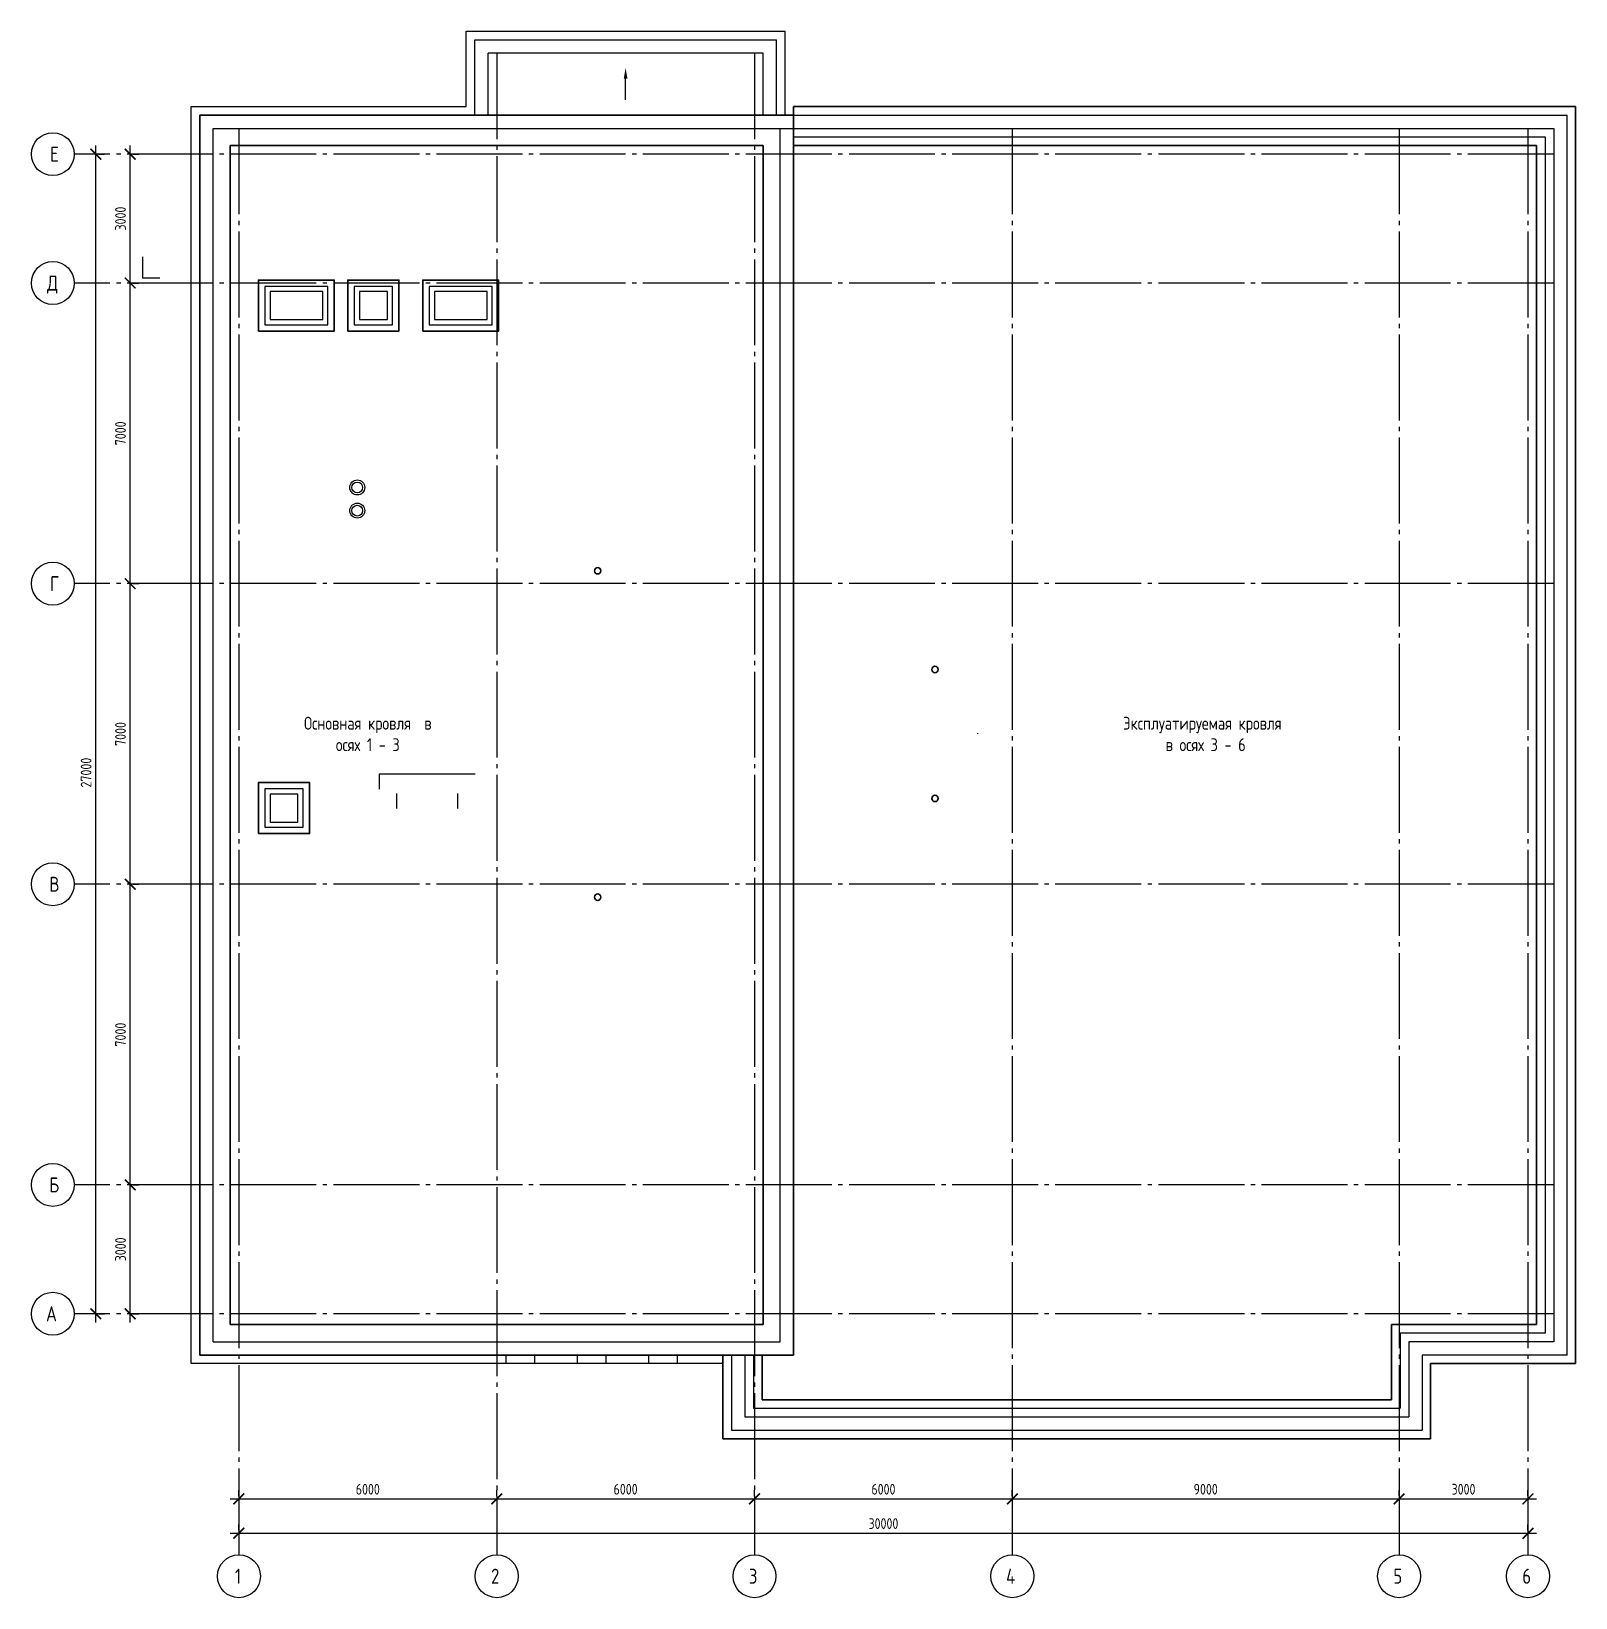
# Model space of a CAD drawing. Header units: millimetres. Extents: x -4830 to 31110, y -6610 to 29860.
import ezdxf

# ---------------------------------------------------------------- set-up
doc = ezdxf.new("R2010")
doc.units = ezdxf.units.MM
doc.linetypes.add('ГОСТ 2.303 5', pattern=[24, 20, -1.5, 1, -1.5])
doc.layers.add('оси', color=30, linetype='Continuous')
doc.layers.add('текст', color=72, linetype='Continuous')
doc.styles.add('ГОСТ 2.304', font='CS_Gost2304.shx')
doc.linetypes.add('ограждение2', pattern='A,6.35,-2.54,[132,ltypeshp.shx,S=2.54,R=0,X=-2.54,Y=0],-2.54,25.4', length=36.83)
doc.dimstyles.new('СПДС', dxfattribs={"dimscale": 100, "dimtxt": 2.5, "dimasz": 2.5, "dimexe": 2, "dimexo": 0.625, "dimgap": 1, "dimtad": 1, "dimdec": 0, "dimtxsty": 'ГОСТ 2.304', "dimblk": 'OBLIQUE', "dimblk1": 'OBLIQUE', "dimblk2": 'OBLIQUE', "dimcen": 2.5, "dimdle": 2, "dimadec": 0, "dimazin": 2, "dimtfac": 0.75, "dimtdec": 4, "dimtmove": 1, "dimatfit": 3, "dimfxl": 1, "dimtfill": 1, "dimtolj": 1, "dimarcsym": 1})

# ---------------------------------------------------------------- blocks, each defined once
blk = doc.blocks.new('_ArchTick')
at = {"color": 0, "linetype": 'ByBlock', "const_width": 0.15}
blk.add_lwpolyline([(-0.5, -0.5), (0.5, 0.5)], dxfattribs=at)
blk = doc.blocks.new('*D15')
at = {"layer": 'Defpoints', "color": 0, "ltscale": 100, "transparency": 16777216}
for p in [(6000, -4310), (12000, -4310), (12000, -4310)]:
    blk.add_point(p, dxfattribs=at)
at = {"layer": 'оси', "color": 0, "lineweight": -2, "ltscale": 100, "transparency": 16777216}
for p, q in [((5800, -4310), (12200, -4310)), ((6000, -4247), (6000, -4110)), ((12000, -4247), (12000, -4110))]:
    blk.add_line(p, q, dxfattribs=at)
at = {"layer": 'оси', "color": 0, "lineweight": -2, "ltscale": 100, "transparency": 16777216, "xscale": 250, "yscale": 250, "zscale": 250, "rotation": 180}
blk.add_blockref('_ArchTick', (6000, -4310), dxfattribs=at)
at = {"layer": 'оси', "color": 0, "lineweight": -2, "ltscale": 100, "transparency": 16777216, "xscale": 250, "yscale": 250, "zscale": 250}
blk.add_blockref('_ArchTick', (12000, -4310), dxfattribs=at)
at = {"layer": 'оси', "color": 0, "ltscale": 100, "transparency": 16777216, "insert": (9000, -4085), "char_height": 250, "attachment_point": 5, "style": 'ГОСТ 2.304', "bg_fill": 3, "box_fill_scale": 1.1, "bg_fill_color": 256, "bg_fill_true_color": 13158600, "bg_fill_transparency": 0}
blk.add_mtext('\\A1;6000', dxfattribs=at)
blk = doc.blocks.new('*D16')
at = {"layer": 'Defpoints', "color": 0, "ltscale": 100, "transparency": 16777216}
for p in [(18000, -4310), (27000, -4310), (27000, -4310)]:
    blk.add_point(p, dxfattribs=at)
at = {"layer": 'оси', "color": 0, "lineweight": -2, "ltscale": 100, "transparency": 16777216}
for p, q in [((17800, -4310), (27200, -4310)), ((18000, -4247), (18000, -4110)), ((27000, -4247), (27000, -4110))]:
    blk.add_line(p, q, dxfattribs=at)
at = {"layer": 'оси', "color": 0, "lineweight": -2, "ltscale": 100, "transparency": 16777216, "xscale": 250, "yscale": 250, "zscale": 250, "rotation": 180}
blk.add_blockref('_ArchTick', (18000, -4310), dxfattribs=at)
at = {"layer": 'оси', "color": 0, "lineweight": -2, "ltscale": 100, "transparency": 16777216, "xscale": 250, "yscale": 250, "zscale": 250}
blk.add_blockref('_ArchTick', (27000, -4310), dxfattribs=at)
at = {"layer": 'оси', "color": 0, "ltscale": 100, "transparency": 16777216, "insert": (22500, -4085), "char_height": 250, "attachment_point": 5, "style": 'ГОСТ 2.304', "bg_fill": 3, "box_fill_scale": 1.1, "bg_fill_color": 256, "bg_fill_true_color": 13158600, "bg_fill_transparency": 0}
blk.add_mtext('\\A1;9000', dxfattribs=at)
blk = doc.blocks.new('*D17')
at = {"layer": 'Defpoints', "color": 0, "ltscale": 100, "transparency": 16777216}
for p in [(27000, -4310), (30000, -4310), (30000, -4310)]:
    blk.add_point(p, dxfattribs=at)
at = {"layer": 'оси', "color": 0, "lineweight": -2, "ltscale": 100, "transparency": 16777216}
for p, q in [((26800, -4310), (30200, -4310)), ((27000, -4247), (27000, -4110)), ((30000, -4247), (30000, -4110))]:
    blk.add_line(p, q, dxfattribs=at)
at = {"layer": 'оси', "color": 0, "lineweight": -2, "ltscale": 100, "transparency": 16777216, "xscale": 250, "yscale": 250, "zscale": 250, "rotation": 180}
blk.add_blockref('_ArchTick', (27000, -4310), dxfattribs=at)
at = {"layer": 'оси', "color": 0, "lineweight": -2, "ltscale": 100, "transparency": 16777216, "xscale": 250, "yscale": 250, "zscale": 250}
blk.add_blockref('_ArchTick', (30000, -4310), dxfattribs=at)
at = {"layer": 'оси', "color": 0, "ltscale": 100, "transparency": 16777216, "insert": (28500, -4085), "char_height": 250, "attachment_point": 5, "style": 'ГОСТ 2.304', "bg_fill": 3, "box_fill_scale": 1.1, "bg_fill_color": 256, "bg_fill_true_color": 13158600, "bg_fill_transparency": 0}
blk.add_mtext('\\A1;3000', dxfattribs=at)
blk = doc.blocks.new('*D18')
at = {"layer": 'Defpoints', "color": 0, "ltscale": 100, "transparency": 16777216}
for p in [(-3330, 27000), (-3330, 27000), (-3330, 0)]:
    blk.add_point(p, dxfattribs=at)
at = {"layer": 'оси', "color": 0, "lineweight": -2, "ltscale": 100, "transparency": 16777216}
for p, q in [((-3330, -200), (-3330, 27200)), ((-3268, 27000), (-3130, 27000)), ((-3268, 0), (-3130, 0))]:
    blk.add_line(p, q, dxfattribs=at)
at = {"layer": 'оси', "color": 0, "lineweight": -2, "ltscale": 100, "transparency": 16777216, "xscale": 250, "yscale": 250, "zscale": 250}
for p, rotation in [((-3330, 27000), 90), ((-3330, 0), 270)]:
    blk.add_blockref('_ArchTick', p, dxfattribs=dict(at, rotation=rotation))
at = {"layer": 'оси', "color": 0, "ltscale": 100, "transparency": 16777216, "insert": (-3555, 12600), "char_height": 250, "attachment_point": 5, "rotation": 90, "style": 'ГОСТ 2.304', "bg_fill": 3, "box_fill_scale": 1.1, "bg_fill_color": 256, "bg_fill_true_color": 13158600, "bg_fill_transparency": 0}
blk.add_mtext('\\A1;27000', dxfattribs=at)
blk = doc.blocks.new('*D19')
at = {"layer": 'Defpoints', "color": 0, "ltscale": 100, "transparency": 16777216}
for p in [(-2530, 17000), (-2530, 17000), (-2530, 10000)]:
    blk.add_point(p, dxfattribs=at)
at = {"layer": 'оси', "color": 0, "lineweight": -2, "ltscale": 100, "transparency": 16777216}
for p, q in [((-2530, 9800), (-2530, 17200)), ((-2468, 17000), (-2330, 17000)), ((-2468, 10000), (-2330, 10000))]:
    blk.add_line(p, q, dxfattribs=at)
at = {"layer": 'оси', "color": 0, "lineweight": -2, "ltscale": 100, "transparency": 16777216, "xscale": 250, "yscale": 250, "zscale": 250}
for p, rotation in [((-2530, 17000), 90), ((-2530, 10000), 270)]:
    blk.add_blockref('_ArchTick', p, dxfattribs=dict(at, rotation=rotation))
at = {"layer": 'оси', "color": 0, "ltscale": 100, "transparency": 16777216, "insert": (-2755, 13500), "char_height": 250, "attachment_point": 5, "rotation": 90, "style": 'ГОСТ 2.304', "bg_fill": 3, "box_fill_scale": 1.1, "bg_fill_color": 256, "bg_fill_true_color": 13158600, "bg_fill_transparency": 0}
blk.add_mtext('\\A1;7000', dxfattribs=at)
blk = doc.blocks.new('*D20')
at = {"layer": 'Defpoints', "color": 0, "ltscale": 100, "transparency": 16777216}
for p in [(-2530, 3000), (-2530, 3000), (-2530, 0)]:
    blk.add_point(p, dxfattribs=at)
at = {"layer": 'оси', "color": 0, "lineweight": -2, "ltscale": 100, "transparency": 16777216}
for p, q in [((-2530, -200), (-2530, 3200)), ((-2468, 3000), (-2330, 3000)), ((-2468, 0), (-2330, 0))]:
    blk.add_line(p, q, dxfattribs=at)
at = {"layer": 'оси', "color": 0, "lineweight": -2, "ltscale": 100, "transparency": 16777216, "xscale": 250, "yscale": 250, "zscale": 250}
for p, rotation in [((-2530, 3000), 90), ((-2530, 0), 270)]:
    blk.add_blockref('_ArchTick', p, dxfattribs=dict(at, rotation=rotation))
at = {"layer": 'оси', "color": 0, "ltscale": 100, "transparency": 16777216, "insert": (-2755, 1500), "char_height": 250, "attachment_point": 5, "rotation": 90, "style": 'ГОСТ 2.304', "bg_fill": 3, "box_fill_scale": 1.1, "bg_fill_color": 256, "bg_fill_true_color": 13158600, "bg_fill_transparency": 0}
blk.add_mtext('\\A1;3000', dxfattribs=at)
blk = doc.blocks.new('*D21')
at = {"layer": 'Defpoints', "color": 0, "ltscale": 100, "transparency": 16777216}
for p in [(0, -4310), (6000, -4310), (6000, -4310)]:
    blk.add_point(p, dxfattribs=at)
at = {"layer": 'оси', "color": 0, "lineweight": -2, "ltscale": 100, "transparency": 16777216}
for p, q in [((-200, -4310), (6200, -4310)), ((0, -4247), (0, -4110)), ((6000, -4247), (6000, -4110))]:
    blk.add_line(p, q, dxfattribs=at)
at = {"layer": 'оси', "color": 0, "lineweight": -2, "ltscale": 100, "transparency": 16777216, "xscale": 250, "yscale": 250, "zscale": 250, "rotation": 180}
blk.add_blockref('_ArchTick', (0, -4310), dxfattribs=at)
at = {"layer": 'оси', "color": 0, "lineweight": -2, "ltscale": 100, "transparency": 16777216, "xscale": 250, "yscale": 250, "zscale": 250}
blk.add_blockref('_ArchTick', (6000, -4310), dxfattribs=at)
at = {"layer": 'оси', "color": 0, "ltscale": 100, "transparency": 16777216, "insert": (3000, -4085), "char_height": 250, "attachment_point": 5, "style": 'ГОСТ 2.304', "bg_fill": 3, "box_fill_scale": 1.1, "bg_fill_color": 256, "bg_fill_true_color": 13158600, "bg_fill_transparency": 0}
blk.add_mtext('\\A1;6000', dxfattribs=at)
blk = doc.blocks.new('*D22')
at = {"layer": 'Defpoints', "color": 0, "ltscale": 100, "transparency": 16777216}
for p in [(-2530, 10000), (-2530, 10000), (-2530, 3000)]:
    blk.add_point(p, dxfattribs=at)
at = {"layer": 'оси', "color": 0, "lineweight": -2, "ltscale": 100, "transparency": 16777216}
for p, q in [((-2530, 2800), (-2530, 10200)), ((-2468, 10000), (-2330, 10000)), ((-2468, 3000), (-2330, 3000))]:
    blk.add_line(p, q, dxfattribs=at)
at = {"layer": 'оси', "color": 0, "lineweight": -2, "ltscale": 100, "transparency": 16777216, "xscale": 250, "yscale": 250, "zscale": 250}
for p, rotation in [((-2530, 10000), 90), ((-2530, 3000), 270)]:
    blk.add_blockref('_ArchTick', p, dxfattribs=dict(at, rotation=rotation))
at = {"layer": 'оси', "color": 0, "ltscale": 100, "transparency": 16777216, "insert": (-2755, 6500), "char_height": 250, "attachment_point": 5, "rotation": 90, "style": 'ГОСТ 2.304', "bg_fill": 3, "box_fill_scale": 1.1, "bg_fill_color": 256, "bg_fill_true_color": 13158600, "bg_fill_transparency": 0}
blk.add_mtext('\\A1;7000', dxfattribs=at)
blk = doc.blocks.new('*D23')
at = {"layer": 'Defpoints', "color": 0, "ltscale": 100, "transparency": 16777216}
for p in [(0, -5110), (30000, -5110), (30000, -5110)]:
    blk.add_point(p, dxfattribs=at)
at = {"layer": 'оси', "color": 0, "lineweight": -2, "ltscale": 100, "transparency": 16777216}
for p, q in [((0, -5047), (0, -4910)), ((30000, -5047), (30000, -4910)), ((-200, -5110), (30200, -5110))]:
    blk.add_line(p, q, dxfattribs=at)
at = {"layer": 'оси', "color": 0, "lineweight": -2, "ltscale": 100, "transparency": 16777216, "xscale": 250, "yscale": 250, "zscale": 250, "rotation": 180}
blk.add_blockref('_ArchTick', (0, -5110), dxfattribs=at)
at = {"layer": 'оси', "color": 0, "lineweight": -2, "ltscale": 100, "transparency": 16777216, "xscale": 250, "yscale": 250, "zscale": 250}
blk.add_blockref('_ArchTick', (30000, -5110), dxfattribs=at)
at = {"layer": 'оси', "color": 0, "ltscale": 100, "transparency": 16777216, "insert": (15000, -4885), "char_height": 250, "attachment_point": 5, "style": 'ГОСТ 2.304', "bg_fill": 3, "box_fill_scale": 1.1, "bg_fill_color": 256, "bg_fill_true_color": 13158600, "bg_fill_transparency": 0}
blk.add_mtext('\\A1;30000', dxfattribs=at)
blk = doc.blocks.new('*D24')
at = {"layer": 'Defpoints', "color": 0, "ltscale": 100, "transparency": 16777216}
for p in [(-2530, 27000), (-2530, 27000), (-2530, 24000)]:
    blk.add_point(p, dxfattribs=at)
at = {"layer": 'оси', "color": 0, "lineweight": -2, "ltscale": 100, "transparency": 16777216}
for p, q in [((-2530, 23800), (-2530, 27200)), ((-2468, 27000), (-2330, 27000)), ((-2468, 24000), (-2330, 24000))]:
    blk.add_line(p, q, dxfattribs=at)
at = {"layer": 'оси', "color": 0, "lineweight": -2, "ltscale": 100, "transparency": 16777216, "xscale": 250, "yscale": 250, "zscale": 250}
for p, rotation in [((-2530, 27000), 90), ((-2530, 24000), 270)]:
    blk.add_blockref('_ArchTick', p, dxfattribs=dict(at, rotation=rotation))
at = {"layer": 'оси', "color": 0, "ltscale": 100, "transparency": 16777216, "insert": (-2755, 25500), "char_height": 250, "attachment_point": 5, "rotation": 90, "style": 'ГОСТ 2.304', "bg_fill": 3, "box_fill_scale": 1.1, "bg_fill_color": 256, "bg_fill_true_color": 13158600, "bg_fill_transparency": 0}
blk.add_mtext('\\A1;3000', dxfattribs=at)
blk = doc.blocks.new('*D25')
at = {"layer": 'Defpoints', "color": 0, "ltscale": 100, "transparency": 16777216}
for p in [(12000, -4310), (18000, -4310), (18000, -4310)]:
    blk.add_point(p, dxfattribs=at)
at = {"layer": 'оси', "color": 0, "lineweight": -2, "ltscale": 100, "transparency": 16777216}
for p, q in [((11800, -4310), (18200, -4310)), ((12000, -4247), (12000, -4110)), ((18000, -4247), (18000, -4110))]:
    blk.add_line(p, q, dxfattribs=at)
at = {"layer": 'оси', "color": 0, "lineweight": -2, "ltscale": 100, "transparency": 16777216, "xscale": 250, "yscale": 250, "zscale": 250, "rotation": 180}
blk.add_blockref('_ArchTick', (12000, -4310), dxfattribs=at)
at = {"layer": 'оси', "color": 0, "lineweight": -2, "ltscale": 100, "transparency": 16777216, "xscale": 250, "yscale": 250, "zscale": 250}
blk.add_blockref('_ArchTick', (18000, -4310), dxfattribs=at)
at = {"layer": 'оси', "color": 0, "ltscale": 100, "transparency": 16777216, "insert": (15000, -4085), "char_height": 250, "attachment_point": 5, "style": 'ГОСТ 2.304', "bg_fill": 3, "box_fill_scale": 1.1, "bg_fill_color": 256, "bg_fill_true_color": 13158600, "bg_fill_transparency": 0}
blk.add_mtext('\\A1;6000', dxfattribs=at)
blk = doc.blocks.new('*D26')
at = {"layer": 'Defpoints', "color": 0, "ltscale": 100, "transparency": 16777216}
for p in [(-2530, 24000), (-2530, 24000), (-2530, 17000)]:
    blk.add_point(p, dxfattribs=at)
at = {"layer": 'оси', "color": 0, "lineweight": -2, "ltscale": 100, "transparency": 16777216}
for p, q in [((-2530, 16800), (-2530, 24200)), ((-2468, 24000), (-2330, 24000)), ((-2468, 17000), (-2330, 17000))]:
    blk.add_line(p, q, dxfattribs=at)
at = {"layer": 'оси', "color": 0, "lineweight": -2, "ltscale": 100, "transparency": 16777216, "xscale": 250, "yscale": 250, "zscale": 250}
for p, rotation in [((-2530, 24000), 90), ((-2530, 17000), 270)]:
    blk.add_blockref('_ArchTick', p, dxfattribs=dict(at, rotation=rotation))
at = {"layer": 'оси', "color": 0, "ltscale": 100, "transparency": 16777216, "insert": (-2755, 20500), "char_height": 250, "attachment_point": 5, "rotation": 90, "style": 'ГОСТ 2.304', "bg_fill": 3, "box_fill_scale": 1.1, "bg_fill_color": 256, "bg_fill_true_color": 13158600, "bg_fill_transparency": 0}
blk.add_mtext('\\A1;7000', dxfattribs=at)

msp = doc.modelspace()

# ---------------------------------------------------------------- linework, layer by layer
at = {"ltscale": 100}
for p, q in [((5290, 29860), (12710, 29860)), ((5290, 28110), (5290, 29860)), ((5490, 27910), (5490, 29660)), ((5490, 29660), (12510, 29660)), ((12510, 27910), (12510, 29660)), ((12710, 27910), (12710, 29860)), ((5800, 27910), (5800, 29350)), ((12200, 29350), (5800, 29350)), ((12200, 27910), (12200, 29350)), ((-1110, 28110), (5290, 28110)), ((-1110, -1160), (-1110, 28110)), ((12910, 27910), (30910, 27910)), ((30910, -960), (30910, 27910)), ((-600, 27600), (12600, 27600)), ((-600, -650), (-600, 27600)), ((12600, 27600), (30600, 27600)), ((12600, -650), (12600, 27600)), ((30600, 27600), (30600, -650)), ((17200, 13500), (17200, 13517)), ((-600, -650), (12600, -650)), ((30600, -650), (27225, -650)), ((27225, -650), (27225, -2400)), ((11465, -960), (11465, -2710)), ((11775, -960), (11775, -2400)), ((30910, -960), (27535, -960)), ((27535, -960), (27535, -2710)), ((11265, -1160), (-1110, -1160)), ((11775, -2400), (27225, -2400)), ((11465, -2710), (27535, -2710))]:
    msp.add_line(p, q, dxfattribs=at)
at = {"linetype": 'Continuous', "ltscale": 100}
msp.add_line((9000, 28265.9), (9000, 28759.6), dxfattribs=at)
at = {"lineweight": 30, "ltscale": 100}
for p, q in [((12910, -960), (12910, 28110)), ((12910, 28110), (31110, 28110)), ((31110, -1160), (31110, 28110)), ((-910, 27910), (12910, 27910)), ((-910, -960), (-910, 27910)), ((12200, 27200), (-200, 27200)), ((-200, -250), (-200, 27200)), ((12200, -250), (12200, 27200)), ((12910, 27200), (30200, 27200)), ((30200, 27200), (30200, -250)), ((-200, -250), (12200, -250)), ((30200, -250), (26825, -250)), ((26825, -250), (26825, -2000)), ((-910, -960), (12910, -960)), ((11265, -960), (11265, -2910)), ((12175, -960), (12175, -2000)), ((31110, -1160), (27735, -1160)), ((27735, -1160), (27735, -2910)), ((12175, -2000), (26825, -2000)), ((11265, -2910), (27735, -2910))]:
    msp.add_line(p, q, dxfattribs=at)
at = {"color": 2, "linetype": 'ограждение2', "ltscale": 20}
for p, q in [((12910, 27400), (30400, 27400)), ((30400, 27400), (30400, -450)), ((30400, -450), (27025, -450)), ((27025, -450), (27025, -2200)), ((11975, -960), (11975, -2200)), ((11975, -2200), (27025, -2200))]:
    msp.add_line(p, q, dxfattribs=at)
at = {"color": 7, "lineweight": 25, "ltscale": 100, "true_color": 0xffffff}
for p, q in [((5495.8, 12566.9), (3264.6, 12566.9)), ((3264.6, 12566.9), (3264.6, 12216.9)), ((3264.6, 12216.9), (3264.6, 12216.9)), ((3667.7, 12116.9), (3667.7, 11766.9)), ((5092.7, 11766.9), (5092.7, 12116.9)), ((3667.7, 11766.9), (3667.7, 11766.9))]:
    msp.add_line(p, q, dxfattribs=at)
at = {"lineweight": 30, "ltscale": 100}
for points in [[(455, 22880), (2220.1, 22880), (2220.1, 24070), (455, 24070)], [(2534.9, 22880), (3724.9, 22880), (3724.9, 24070), (2534.9, 24070)], [(4279.9, 22880), (6045, 22880), (6045, 24070), (4279.9, 24070)], [(455, 11180), (1645.1, 11180), (1645.1, 12370), (455, 12370)]]:
    msp.add_lwpolyline(points, close=True, dxfattribs=at)
at = {"ltscale": 100}
for points in [[(605, 23030), (2070.1, 23030), (2070.1, 23920), (605, 23920)], [(725, 23150), (1950.1, 23150), (1950.1, 23800), (725, 23800)], [(2684.9, 23030), (3574.9, 23030), (3574.9, 23920), (2684.9, 23920)], [(2804.9, 23150), (3454.9, 23150), (3454.9, 23800), (2804.9, 23800)], [(4429.9, 23030), (5895, 23030), (5895, 23920), (4429.9, 23920)], [(4549.9, 23150), (5775, 23150), (5775, 23800), (4549.9, 23800)], [(605, 11330), (1495.1, 11330), (1495.1, 12220), (605, 12220)], [(725, 11450), (1375.1, 11450), (1375.1, 12100), (725, 12100)], [(6220, -960), (6880, -960), (6880, -1160), (6220, -1160)], [(7880, -960), (8540, -960), (8540, -1160), (7880, -1160)], [(9540, -960), (10200, -960), (10200, -1160), (9540, -1160)]]:
    msp.add_lwpolyline(points, close=True, dxfattribs=at)
at = {"linetype": 'Continuous', "ltscale": 100}
for points in [[(-600, 14439.7), (-600, 15223.2)], [(-200, 13879.3), (-200, 15223.2)], [(12200, 13879.3), (12200, 15223.2)], [(27715.9, -250), (27275.2, -250)]]:
    msp.add_lwpolyline(points, dxfattribs=at)
at = {"linetype": 'Continuous', "ltscale": 50}
for centre, radius in [((2755, 19240), 175), ((2755, 19240), 125), ((2755, 18700), 175), ((2755, 18700), 125)]:
    msp.add_circle(centre, radius, dxfattribs=at)
at = {"lineweight": 30, "ltscale": 100}
for centre in [(8350, 17300), (16200, 15000), (16200, 12000), (8350, 9700)]:
    msp.add_circle(centre, 75, dxfattribs=at)
at = {"linetype": 'Continuous', "ltscale": 100}
msp.add_solid([(9000, 29009.6), (9041.9, 28759.2), (8958.1, 28759.2)], dxfattribs=at)
at = {"layer": 'оси', "linetype": 'ГОСТ 2.303 5', "lineweight": 25, "ltscale": 100}
for points in [[(18000, -5110), (18000, -5610)], [(27000, -5110), (27000, -5610)]]:
    msp.add_lwpolyline(points, dxfattribs=at)
at = {"layer": 'оси', "linetype": 'Continuous', "lineweight": 25, "ltscale": 100}
for centre in [(0, -6110), (6000, -6110), (12000, -6110), (18000, -6110), (27000, -6110), (30000, -6110)]:
    msp.add_circle(centre, 500, dxfattribs=at)

# ---------------------------------------------------------------- texts
at = {"layer": 'оси', "linetype": 'Continuous', "lineweight": 25, "ltscale": 100, "char_height": 350, "attachment_point": 1, "style": 'ГОСТ 2.304'}
for s, insert, width in [('\\f|b0|i0|c1|p0;\\W1.0000000000;\\T1.0000000000;\\o\\lЕ', (-4394.6, 27175), 566.667), ('\\f|b0|i0|c1|p0;\\W1.0000000000;\\T1.0000000000;\\o\\lД', (-4462.9, 24175), 683.333), ('\\f|b0|i0|c1|p0;\\W1.0000000000;\\T1.0000000000;\\o\\lГ', (-4394.6, 17175), 533.333), ('\\f|b0|i0|c1|p0;\\W1.0000000000;\\T1.0000000000;\\o\\lВ', (-4412.1, 10175), 616.667), ('\\f|b0|i0|c1|p0;\\W1.0000000000;\\T1.0000000000;\\o\\lБ', (-4412.1, 3175), 600), ('\\f|b0|i0|c1|p0;\\W1.0000000000;\\T1.0000000000;\\o\\lА', (-4488.3, 175), 600), ('\\f|b0|i0|c1|p0;\\W1.0000000000;\\T1.0000000000;\\o\\l1', (-91.9, -5935), 583.333), ('\\f|b0|i0|c1|p0;\\W1.0000000000;\\T1.0000000000;\\o\\l2', (5868.8, -5935), 650), ('\\f|b0|i0|c1|p0;\\W1.0000000000;\\T1.0000000000;\\o\\l3', (11868.8, -5935), 650), ('\\f|b0|i0|c1|p0;\\W1.0000000000;\\T1.0000000000;\\o\\l4', (17855.6, -5935), 650), ('\\f|b0|i0|c1|p0;\\W1.0000000000;\\T1.0000000000;\\o\\l5', (26868.8, -5935), 650), ('\\f|b0|i0|c1|p0;\\W1.0000000000;\\T1.0000000000;\\o\\l6', (29868.8, -5935), 650)]:
    msp.add_mtext(s, dxfattribs=dict(at, insert=insert, width=width))
at = {"layer": 'текст', "ltscale": 100, "char_height": 300, "attachment_point": 5, "style": 'ГОСТ 2.304'}
for s, width, insert in [('Основная кровля  в осях 1 - 3', 3563.408, (3000, 13500)), ('Эксплуатируемая кровля  в осях 3 - 6', 4036.783, (22500, 13500))]:
    msp.add_mtext_dynamic_manual_height_columns(s, width=width, gutter_width=2500, heights=[0], dxfattribs=dict(at, insert=insert))

# ---------------------------------------------------------------- dimensions: what is measured, and where the dimension line sits
at = {"layer": 'оси', "ltscale": 100}
dim = msp.add_linear_dim(base=(-3330, 27000), p1=(-3330, 0), p2=(-3330, 27000), angle=270, dimstyle='СПДС', override={"dimblk1": 'ArchTick', "dimblk2": 'ArchTick', "dimsah": 1}, dxfattribs=at)
dim.commit()
dim.dimension.update_dxf_attribs({"geometry": '*D18', "text_midpoint": (-3330, 12600), "dimtype": 160})
for base, p1, p2, picture, middle in [((-2530, 27000), (-2530, 24000), (-2530, 27000), '*D24', (-2755, 25500)), ((-2530, 17000), (-2530, 10000), (-2530, 17000), '*D19', (-2755, 13500))]:
    dim = msp.add_linear_dim(base=base, p1=p1, p2=p2, angle=270, dimstyle='СПДС', override={"dimblk1": 'ArchTick', "dimblk2": 'ArchTick', "dimsah": 1}, dxfattribs=at)
    dim.commit()
    dim.dimension.update_dxf_attribs({"geometry": picture, "text_midpoint": middle})
for base, p1, p2, picture, middle in [((12000, -4310), (6000, -4310), (12000, -4310), '*D15', (9000, -4085)), ((27000, -4310), (18000, -4310), (27000, -4310), '*D16', (22500, -4085))]:
    dim = msp.add_linear_dim(base=base, p1=p1, p2=p2, dimstyle='СПДС', override={"dimblk1": 'ArchTick', "dimblk2": 'ArchTick', "dimsah": 1}, dxfattribs=at)
    dim.commit()
    dim.dimension.update_dxf_attribs({"geometry": picture, "text_midpoint": middle})

# ---------------------------------------------------------------- next in the draw order: linework, layer by layer
at = {"layer": 'оси', "linetype": 'ГОСТ 2.303 5', "lineweight": 25, "ltscale": 100}
for points in [[(18000, 27600), (18000, -5110)], [(-3330, 27000), (-3830, 27000)], [(30600, 27000), (-3330, 27000)], [(-3330, 24000), (-3830, 24000)], [(-3330, 17000), (-3830, 17000)], [(30600, 17000), (-3330, 17000)], [(-3330, 10000), (-3830, 10000)], [(-3330, 3000), (-3830, 3000)], [(-3330, 0), (-3830, 0)], [(30600, 0), (-3330, 0)]]:
    msp.add_lwpolyline(points, dxfattribs=at)
at = {"layer": 'оси', "linetype": 'Continuous', "lineweight": 25, "ltscale": 100}
for centre in [(-4330, 27000), (-4330, 24000), (-4330, 17000), (-4330, 10000), (-4330, 3000), (-4330, 0)]:
    msp.add_circle(centre, 500, dxfattribs=at)

# ---------------------------------------------------------------- next in the draw order: dimensions: what is measured, and where the dimension line sits
at = {"layer": 'оси', "ltscale": 100}
for base, p1, p2, picture, middle in [((6000, -4310), (0, -4310), (6000, -4310), '*D21', (3000, -4085)), ((30000, -4310), (27000, -4310), (30000, -4310), '*D17', (28500, -4085))]:
    dim = msp.add_linear_dim(base=base, p1=p1, p2=p2, dimstyle='СПДС', override={"dimblk1": 'ArchTick', "dimblk2": 'ArchTick', "dimsah": 1}, dxfattribs=at)
    dim.commit()
    dim.dimension.update_dxf_attribs({"geometry": picture, "text_midpoint": middle})

# ---------------------------------------------------------------- next in the draw order: linework, layer by layer
at = {"layer": 'оси', "linetype": 'ГОСТ 2.303 5', "lineweight": 25, "ltscale": 100}
msp.add_lwpolyline([(27000, 27600), (27000, -5110)], dxfattribs=at)

# ---------------------------------------------------------------- next in the draw order: dimensions: what is measured, and where the dimension line sits
at = {"layer": 'оси', "ltscale": 100}
for base, p1, p2, picture, middle in [((-2530, 24000), (-2530, 17000), (-2530, 24000), '*D26', (-2755, 20500)), ((-2530, 3000), (-2530, 0), (-2530, 3000), '*D20', (-2755, 1500))]:
    dim = msp.add_linear_dim(base=base, p1=p1, p2=p2, angle=270, dimstyle='СПДС', override={"dimblk1": 'ArchTick', "dimblk2": 'ArchTick', "dimsah": 1}, dxfattribs=at)
    dim.commit()
    dim.dimension.update_dxf_attribs({"geometry": picture, "text_midpoint": middle})
dim = msp.add_linear_dim(base=(18000, -4310), p1=(12000, -4310), p2=(18000, -4310), dimstyle='СПДС', override={"dimblk1": 'ArchTick', "dimblk2": 'ArchTick', "dimsah": 1}, dxfattribs=at)
dim.commit()
dim.dimension.update_dxf_attribs({"geometry": '*D25', "text_midpoint": (15000, -4085)})

# ---------------------------------------------------------------- next in the draw order: linework, layer by layer
at = {"color": 7, "lineweight": 25, "ltscale": 100, "true_color": 0xffffff}
for p, q in [((-2242, 24610), (-2242, 24120)), ((-2242, 24120), (-1839.5, 24120))]:
    msp.add_line(p, q, dxfattribs=at)
at = {"layer": 'оси', "linetype": 'ГОСТ 2.303 5', "lineweight": 25, "ltscale": 100}
msp.add_lwpolyline([(30600, 24000), (-3330, 24000)], dxfattribs=at)

# ---------------------------------------------------------------- next in the draw order: dimensions: what is measured, and where the dimension line sits
at = {"layer": 'оси', "ltscale": 100}
dim = msp.add_linear_dim(base=(-2530, 10000), p1=(-2530, 3000), p2=(-2530, 10000), angle=270, dimstyle='СПДС', override={"dimblk1": 'ArchTick', "dimblk2": 'ArchTick', "dimsah": 1}, dxfattribs=at)
dim.commit()
dim.dimension.update_dxf_attribs({"geometry": '*D22', "text_midpoint": (-2755, 6500)})
dim = msp.add_linear_dim(base=(30000, -5110), p1=(0, -5110), p2=(30000, -5110), dimstyle='СПДС', override={"dimblk1": 'ArchTick', "dimblk2": 'ArchTick', "dimsah": 1}, dxfattribs=at)
dim.commit()
dim.dimension.update_dxf_attribs({"geometry": '*D23', "text_midpoint": (15000, -4885)})

# ---------------------------------------------------------------- next in the draw order: linework, layer by layer
at = {"layer": 'оси', "linetype": 'ГОСТ 2.303 5', "lineweight": 25, "ltscale": 100}
for points in [[(6000, 29350), (6000, -5110)], [(12000, 29350), (12000, -5110)], [(0, 27600), (0, -5110)], [(30000, 27600), (30000, -5110)], [(30600, 10000), (-3330, 10000)], [(30600, 3000), (-3330, 3000)], [(0, -5110), (0, -5610)], [(6000, -5110), (6000, -5610)], [(12000, -5110), (12000, -5610)], [(30000, -5110), (30000, -5610)]]:
    msp.add_lwpolyline(points, dxfattribs=at)

doc.saveas('drawing.dxf')
